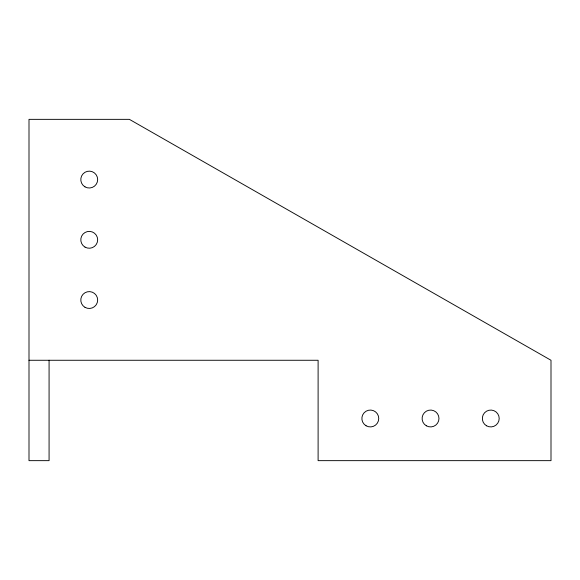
<?xml version="1.0" encoding="UTF-8"?>
<svg xmlns="http://www.w3.org/2000/svg" width="580" height="580" viewBox="0 0 580 580"><rect width="100%" height="100%" fill="white"/><g stroke="black" fill="none" stroke-linecap="round" stroke-linejoin="round"><path stroke-width="0.87" d="M29 360.267L318.108 360.267L318.108 460.65L551 460.65L551 360.267L129.383 119.35L29 119.35L29 460.65L49.075 460.65L49.075 360.267M486.555 425.792A8.432 8.432 0 0 0 499.199 418.492A8.432 8.432 0 0 0 486.555 411.191A8.432 8.432 0 0 0 486.555 425.792M426.322 425.792A8.432 8.432 0 0 0 438.973 418.492A8.432 8.432 0 0 0 426.322 411.191A8.432 8.432 0 0 0 426.322 425.792M366.089 425.792A8.432 8.432 0 0 0 378.74 418.492A8.432 8.432 0 0 0 366.089 411.191A8.432 8.432 0 0 0 366.089 425.792M85.014 307.342A8.432 8.432 0 0 0 97.665 300.041A8.432 8.432 0 0 0 85.014 292.733A8.432 8.432 0 0 0 85.014 307.342M85.014 247.109A8.432 8.432 0 0 0 97.665 239.808A8.432 8.432 0 0 0 85.014 232.507A8.432 8.432 0 0 0 85.014 247.109M85.014 186.876A8.432 8.432 0 0 0 97.665 179.575A8.432 8.432 0 0 0 85.014 172.274A8.432 8.432 0 0 0 85.014 186.876"/></g></svg>
